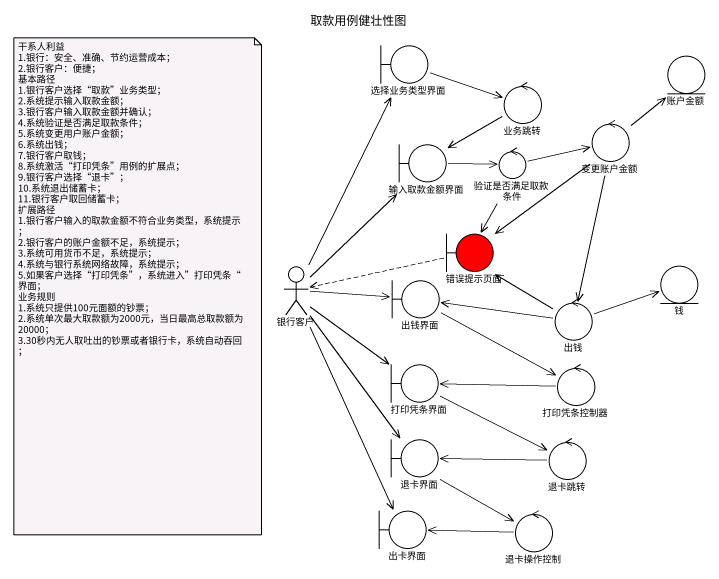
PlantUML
@startuml
title 取款用例健壮性图
boundary 选择业务类型界面
entity 账户金额
control 业务跳转
boundary 输入取款金额界面
control 变更账户金额
control 验证是否满足取款条件
boundary 错误提示页面 #FF0000
actor 银行客户
boundary 出钱界面
entity 钱
control 出钱
boundary 打印凭条界面
control 打印凭条控制器
boundary 退卡界面
control 退卡跳转
boundary 出卡界面
control 退卡操作控制
选择业务类型界面 -right-> 业务跳转
业务跳转 --> 输入取款金额界面
输入取款金额界面 -right-> 验证是否满足取款条件
变更账户金额 -up-> 账户金额
变更账户金额 --> 错误提示页面
变更账户金额 --> 出钱
验证是否满足取款条件 -right-> 变更账户金额
验证是否满足取款条件 --> 错误提示页面
错误提示页面 .left.> 银行客户
银行客户 -up-> 选择业务类型界面
银行客户 -up-> 输入取款金额界面
银行客户 -right-> 出钱界面
银行客户 --> 打印凭条界面
银行客户 --> 退卡界面
银行客户 --> 出卡界面
出钱界面 -right-> 打印凭条控制器
出钱 -up-> 错误提示页面
出钱 -left-> 出钱界面
出钱 -right-> 钱
打印凭条界面 -right-> 退卡跳转
打印凭条控制器 -left-> 打印凭条界面
退卡界面 --> 退卡操作控制
退卡跳转 -left-> 退卡界面
退卡操作控制 -left-> 出卡界面
note as N1
  干系人利益
  1.银行：安全、准确、节约运营成本；
  2.银行客户：便捷；
  基本路径
  1.银行客户选择“取款”业务类型；
  2.系统提示输入取款金额；
  3.银行客户输入取款金额并确认；
  4.系统验证是否满足取款条件；
  5.系统变更用户账户金额；
  6.系统出钱；
  7.银行客户取钱；
  8.系统激活“打印凭条”用例的扩展点；
  9.银行客户选择“退卡”；
  10.系统退出储蓄卡；
  11.银行客户取回储蓄卡；
  扩展路径
  1.银行客户输入的取款金额不符合业务类型，系统提示；
  2.银行客户的账户金额不足，系统提示；
  3.系统可用货币不足，系统提示；
  4.系统与银行系统网络故障，系统提示；
  5.如果客户选择“打印凭条”，系统进入”打印凭条“界面；
  业务规则
  1.系统只提供100元面额的钞票；
  2.系统单次最大取款额为2000元，当日最高总取款额为20000；
  3.30秒内无人取吐出的钞票或者银行卡，系统自动吞回；
end note
@enduml
